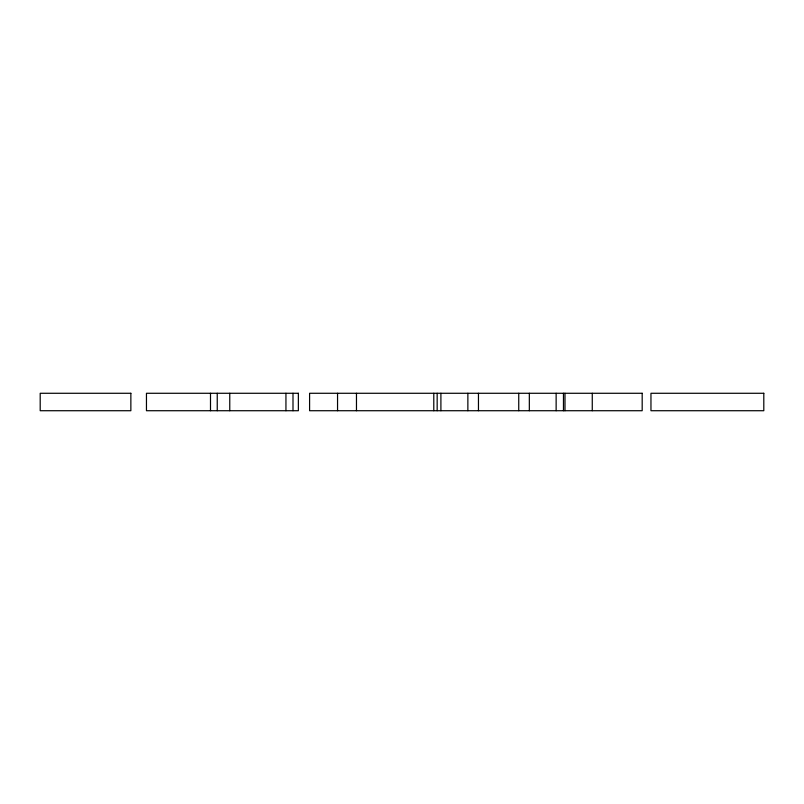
<?xml version="1.0" encoding="UTF-8"?>
<svg xmlns="http://www.w3.org/2000/svg" width="804" height="804" viewBox="0 0 804 804"><rect width="100%" height="100%" fill="white"/><g stroke="black" fill="none" stroke-linecap="round" stroke-linejoin="round"><path stroke-width="1.21" d="M592.267 393.277L592.267 410.723M564.991 393.277L564.991 410.723M563.463 393.277L563.463 410.723M556.137 393.277L556.137 410.723M529.333 393.277L529.333 410.723M518.741 393.277L518.741 410.723M478.46 393.277L478.46 410.723M467.868 393.277L467.868 410.723M440.904 393.277L440.904 410.723M437.165 393.277L437.165 410.723M433.788 393.277L433.788 410.723M356.473 393.277L356.473 410.723M337.549 393.277L337.549 410.723M292.998 393.277L292.998 410.723M285.943 393.277L285.943 410.723M229.763 393.277L229.763 410.723M217.241 393.277L217.241 410.723M210.497 393.277L210.497 410.723M130.861 393.277L40.2 393.277L40.2 410.723L130.861 410.723L130.861 393.277M298.364 393.277L146.459 393.277L146.459 410.723L298.364 410.723L298.364 393.277M642.185 393.277L309.59 393.277L309.59 410.723L642.185 410.723L642.185 393.277M763.8 393.277L650.959 393.277L650.959 410.723L763.8 410.723L763.8 393.277"/></g></svg>
